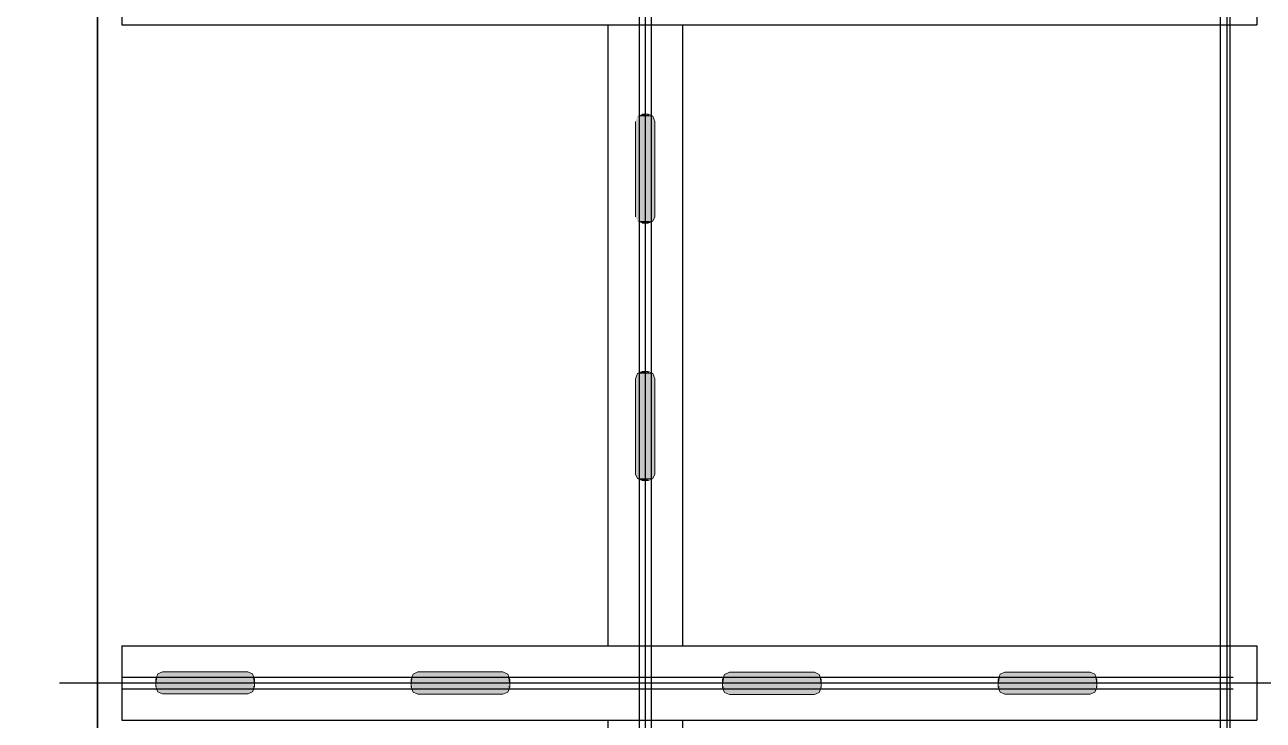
# Model space of a CAD drawing. Header units: inches. Extents: x 11 to 128, y 20 to 108.
# Drawn here: x 19.691 to 20.627, y 82.198 to 82.724 of the extents above; entities that cross this region are included whole.
import ezdxf

# ---------------------------------------------------------------- set-up
doc = ezdxf.new("R2010")
doc.units = ezdxf.units.IN
doc.header["$MEASUREMENT"] = 0
doc.layers.add('1', color=255, linetype='Continuous')
doc.layers.add('PDF2_Geometry', color=7, linetype='Continuous', true_color=0x231f20)
doc.layers.add('PDF2_Solid Fills', color=7, linetype='Continuous', true_color=0xffffff)

msp = doc.modelspace()

# ---------------------------------------------------------------- linework, layer by layer
at = {"linetype": 'ByBlock'}
for p, q in [((20.15502, 83.2773), (20.15502, 81.17355)), ((20.15502, 83.2773), (20.15502, 81.17355)), ((20.15952, 83.2773), (20.15952, 81.17355)), ((20.15952, 83.2773), (20.15952, 81.17355)), ((20.16402, 83.2773), (20.16402, 81.17355)), ((20.16402, 83.2773), (20.16402, 81.17355)), ((19.76403, 82.78005), (19.76403, 82.7238)), ((20.62184, 82.78005), (20.62184, 82.7238)), ((20.62184, 82.78005), (20.62184, 82.7238)), ((19.76403, 82.7238), (20.62184, 82.7238)), ((19.76403, 82.7238), (20.62184, 82.7238)), ((20.1314, 82.7238), (20.1314, 82.25468)), ((20.1314, 82.7238), (20.1314, 82.25468)), ((20.18765, 82.7238), (20.18765, 82.25468)), ((20.18765, 82.7238), (20.18765, 82.25468)), ((19.76403, 82.25468), (20.62184, 82.25468)), ((19.76403, 82.25468), (19.76403, 82.19843)), ((19.76403, 82.25468), (20.62184, 82.25468)), ((19.76403, 82.25468), (19.76403, 82.19843)), ((20.62184, 82.25468), (20.62184, 82.19843)), ((20.62184, 82.25468), (20.62184, 82.19843)), ((19.71695, 82.22655), (20.9927, 82.22655)), ((19.71695, 82.22655), (20.9927, 82.22655)), ((19.76403, 82.23105), (20.6039, 82.23105)), ((19.76403, 82.23105), (20.6039, 82.23105)), ((19.76403, 82.22205), (20.6039, 82.22205)), ((19.76403, 82.22205), (20.6039, 82.22205)), ((19.76403, 82.19843), (20.62184, 82.19843)), ((19.76403, 82.19843), (20.62184, 82.19843)), ((20.1314, 82.19843), (20.1314, 81.7293)), ((20.18765, 82.19843), (20.18765, 81.7293)), ((20.18765, 82.19843), (20.18765, 81.7293))]:
    msp.add_line(p, q, dxfattribs=at)
msp.add_open_spline([(18.80527, 84.67695), (20.02879, 84.15716), (22.00001, 83.28056), (26.13586, 81.6811), (29.86669, 80.9072), (34.92488, 80.9072), (38.64477, 80.92251), (41.12414, 80.90707)], degree=3, knots=[0, 0, 0, 0, 3.550687, 7.088547, 10.454406, 13.763203, 20.376363, 20.376363, 20.376363, 20.376363])
msp.add_open_spline([(18.80527, 84.67695), (20.02879, 84.15716), (22.00001, 83.28056), (26.13586, 81.6811), (29.86669, 80.9072), (34.92488, 80.9072), (38.64477, 80.92251), (41.12414, 80.90707)], degree=3, knots=[0, 0, 0, 0, 3.550687, 7.088547, 10.454406, 13.763203, 20.376363, 20.376363, 20.376363, 20.376363])
at = {"layer": '1', "linetype": 'ByBlock'}
for p, q in [((20.59428, 81.14265), (20.59428, 85.26552)), ((20.6017, 81.11182), (20.6017, 85.23469)), ((20.59428, 81.14265), (20.59429, 85.03748)), ((20.5994, 81.11975), (20.59941, 85.01458)), ((20.59428, 81.14265), (20.59428, 84.55741)), ((20.5994, 81.11975), (20.5994, 84.53451))]:
    msp.add_line(p, q, dxfattribs=at)
at = {"layer": '1', "linetype": 'ByBlock', "lineweight": 35}
msp.add_line((19.74555, 81.22761), (19.74555, 83.27511), dxfattribs=at)
at = {"layer": 'PDF2_Geometry', "linetype": 'ByBlock', "lineweight": 18}
for p, q in [((20.15735, 82.65634), (20.16169, 82.65634)), ((20.15735, 82.65634), (20.16169, 82.65634)), ((20.16169, 82.65634), (20.16531, 82.65474)), ((20.16169, 82.65634), (20.16531, 82.65474)), ((20.16531, 82.65474), (20.16675, 82.65074)), ((20.16531, 82.65474), (20.16675, 82.65073)), ((20.15229, 82.57869), (20.15229, 82.65074)), ((20.15229, 82.57869), (20.15229, 82.65073)), ((20.16675, 82.65074), (20.16675, 82.57869)), ((20.16675, 82.65073), (20.16675, 82.57869)), ((20.16169, 82.57389), (20.15735, 82.57389)), ((20.15735, 82.57389), (20.16169, 82.57389)), ((20.16169, 82.57389), (20.15735, 82.57389)), ((20.15735, 82.57389), (20.16169, 82.57389)), ((20.16531, 82.57549), (20.16169, 82.57389)), ((20.16169, 82.57389), (20.16531, 82.57549)), ((20.16531, 82.57549), (20.16169, 82.57389)), ((20.16169, 82.57389), (20.16531, 82.57549)), ((20.16675, 82.57869), (20.16531, 82.57549)), ((20.16531, 82.57549), (20.16675, 82.57869)), ((20.16675, 82.57869), (20.16531, 82.57549)), ((20.16531, 82.57549), (20.16675, 82.57869)), ((20.15229, 82.45633), (20.15374, 82.46033)), ((20.15229, 82.45633), (20.15374, 82.46033)), ((20.15374, 82.46033), (20.15735, 82.46193)), ((20.15374, 82.46033), (20.15735, 82.46193)), ((20.15735, 82.46193), (20.16169, 82.46193)), ((20.15735, 82.46193), (20.16169, 82.46193)), ((20.16169, 82.46193), (20.16531, 82.46033)), ((20.16169, 82.46193), (20.16531, 82.46033)), ((20.16531, 82.46033), (20.16675, 82.45633)), ((20.16531, 82.46033), (20.16675, 82.45633)), ((20.15229, 82.38428), (20.15229, 82.45633)), ((20.15229, 82.38428), (20.15229, 82.45633)), ((20.16675, 82.45633), (20.16675, 82.38428)), ((20.16675, 82.45633), (20.16675, 82.38428)), ((20.15229, 82.38428), (20.15374, 82.38108)), ((20.15374, 82.38108), (20.15229, 82.38428)), ((20.15229, 82.38428), (20.15374, 82.38108)), ((20.15374, 82.38108), (20.15229, 82.38428)), ((20.16675, 82.38428), (20.16531, 82.38108)), ((20.16531, 82.38108), (20.16675, 82.38428)), ((20.16675, 82.38428), (20.16531, 82.38108)), ((20.16531, 82.38108), (20.16675, 82.38428)), ((20.15374, 82.38108), (20.15735, 82.37948)), ((20.15735, 82.37948), (20.15374, 82.38108)), ((20.15374, 82.38108), (20.15735, 82.37948)), ((20.15735, 82.37948), (20.15374, 82.38108)), ((20.16169, 82.37948), (20.15735, 82.37948)), ((20.15735, 82.37948), (20.16169, 82.37948)), ((20.16169, 82.37948), (20.15735, 82.37948)), ((20.15735, 82.37948), (20.16169, 82.37948)), ((20.16531, 82.38108), (20.16169, 82.37948)), ((20.16169, 82.37948), (20.16531, 82.38108)), ((20.16531, 82.38108), (20.16169, 82.37948)), ((20.16169, 82.37948), (20.16531, 82.38108)), ((19.79116, 82.2335), (19.78971, 82.22949)), ((19.79116, 82.2335), (19.78971, 82.22949)), ((19.79477, 82.2351), (19.79116, 82.2335)), ((19.79477, 82.2351), (19.79116, 82.2335)), ((19.85914, 82.2351), (19.79477, 82.2351)), ((19.85914, 82.2351), (19.79477, 82.2351)), ((19.86275, 82.2335), (19.85914, 82.2351)), ((19.86275, 82.2335), (19.85914, 82.2351)), ((19.8642, 82.22949), (19.86275, 82.2335)), ((19.8642, 82.22949), (19.86275, 82.2335)), ((19.98409, 82.23331), (19.98264, 82.22931)), ((19.98409, 82.23331), (19.98264, 82.22931)), ((19.98771, 82.23491), (19.98409, 82.23331)), ((19.98771, 82.23491), (19.98409, 82.23331)), ((20.05207, 82.23491), (19.98771, 82.23491)), ((20.05207, 82.23491), (19.98771, 82.23491)), ((20.05569, 82.23331), (20.05207, 82.23491)), ((20.05569, 82.23331), (20.05207, 82.23491)), ((20.05713, 82.22931), (20.05569, 82.23331)), ((20.05713, 82.22931), (20.05569, 82.23331)), ((20.21955, 82.23307), (20.21811, 82.22907)), ((20.21955, 82.23307), (20.21811, 82.22907)), ((20.22317, 82.23467), (20.21955, 82.23307)), ((20.22317, 82.23467), (20.21955, 82.23307)), ((20.28753, 82.23467), (20.22317, 82.23467)), ((20.28753, 82.23467), (20.22317, 82.23467)), ((20.29115, 82.23307), (20.28753, 82.23467)), ((20.29115, 82.23307), (20.28753, 82.23467)), ((20.2926, 82.22907), (20.29115, 82.23307)), ((20.2926, 82.22907), (20.29115, 82.23307)), ((20.42789, 82.23325), (20.42644, 82.22925)), ((20.42789, 82.23325), (20.42644, 82.22925)), ((20.4315, 82.23485), (20.42789, 82.23325)), ((20.4315, 82.23485), (20.42789, 82.23325)), ((20.49587, 82.23485), (20.4315, 82.23485)), ((20.49587, 82.23485), (20.4315, 82.23485)), ((20.49948, 82.23325), (20.49587, 82.23485)), ((20.49948, 82.23325), (20.49587, 82.23485)), ((20.50093, 82.22925), (20.49948, 82.23325)), ((20.50093, 82.22925), (20.49948, 82.23325)), ((19.78971, 82.22949), (19.78971, 82.22389)), ((19.78971, 82.22949), (19.78971, 82.22389)), ((19.78971, 82.22389), (19.79116, 82.21989)), ((19.78971, 82.22389), (19.79116, 82.21989)), ((19.86275, 82.21989), (19.8642, 82.22389)), ((19.86275, 82.21989), (19.8642, 82.22389)), ((19.8642, 82.22389), (19.8642, 82.22949)), ((19.8642, 82.22389), (19.8642, 82.22949)), ((19.98264, 82.22931), (19.98264, 82.2237)), ((19.98264, 82.22931), (19.98264, 82.2237)), ((19.98264, 82.2237), (19.98409, 82.2197)), ((19.98264, 82.2237), (19.98409, 82.2197)), ((20.05569, 82.2197), (20.05713, 82.2237)), ((20.05569, 82.2197), (20.05713, 82.2237)), ((20.05713, 82.2237), (20.05713, 82.22931)), ((20.05713, 82.2237), (20.05713, 82.22931)), ((20.21811, 82.22907), (20.21811, 82.22347)), ((20.21811, 82.22907), (20.21811, 82.22347)), ((20.2926, 82.22347), (20.2926, 82.22907)), ((20.2926, 82.22347), (20.2926, 82.22907)), ((20.42644, 82.22925), (20.42644, 82.22365)), ((20.42644, 82.22925), (20.42644, 82.22365)), ((20.42644, 82.22365), (20.42789, 82.21964)), ((20.42644, 82.22365), (20.42789, 82.21964)), ((20.49948, 82.21964), (20.50093, 82.22365)), ((20.49948, 82.21964), (20.50093, 82.22365)), ((20.50093, 82.22365), (20.50093, 82.22925)), ((20.50093, 82.22365), (20.50093, 82.22925)), ((19.79116, 82.21989), (19.79477, 82.21829)), ((19.79116, 82.21989), (19.79477, 82.21829)), ((19.79477, 82.21829), (19.85914, 82.21829)), ((19.79477, 82.21829), (19.85914, 82.21829)), ((19.85914, 82.21829), (19.86275, 82.21989)), ((19.85914, 82.21829), (19.86275, 82.21989)), ((19.98409, 82.2197), (19.98771, 82.2181)), ((19.98409, 82.2197), (19.98771, 82.2181)), ((19.98771, 82.2181), (20.05207, 82.2181)), ((19.98771, 82.2181), (20.05207, 82.2181)), ((20.05207, 82.2181), (20.05569, 82.2197)), ((20.05207, 82.2181), (20.05569, 82.2197)), ((20.21811, 82.22347), (20.21955, 82.21946)), ((20.21811, 82.22347), (20.21955, 82.21946)), ((20.21955, 82.21946), (20.22317, 82.21786)), ((20.21955, 82.21946), (20.22317, 82.21786)), ((20.22317, 82.21786), (20.28753, 82.21786)), ((20.22317, 82.21786), (20.28753, 82.21786)), ((20.28753, 82.21786), (20.29115, 82.21946)), ((20.28753, 82.21786), (20.29115, 82.21946)), ((20.29115, 82.21946), (20.2926, 82.22347)), ((20.29115, 82.21946), (20.2926, 82.22347)), ((20.42789, 82.21964), (20.4315, 82.21804)), ((20.42789, 82.21964), (20.4315, 82.21804)), ((20.4315, 82.21804), (20.49587, 82.21804)), ((20.4315, 82.21804), (20.49587, 82.21804)), ((20.49587, 82.21804), (20.49948, 82.21964)), ((20.49587, 82.21804), (20.49948, 82.21964))]:
    msp.add_line(p, q, dxfattribs=at)
at = {"layer": 'PDF2_Geometry', "linetype": 'ByBlock', "lineweight": 9}
for p, q in [((19.79043, 82.22149), (19.79116, 82.21989)), ((19.79116, 82.21989), (19.79043, 82.22149)), ((19.79043, 82.22149), (19.79043, 82.22149)), ((19.79043, 82.22149), (19.79116, 82.21989)), ((19.79116, 82.21989), (19.79043, 82.22149)), ((19.79043, 82.22149), (19.79043, 82.22149)), ((19.86348, 82.22149), (19.86275, 82.21989)), ((19.86275, 82.21989), (19.86348, 82.22149)), ((19.86348, 82.22149), (19.86275, 82.21989)), ((19.86275, 82.21989), (19.86348, 82.22149)), ((19.86348, 82.22149), (19.86348, 82.22149)), ((19.86348, 82.22149), (19.86348, 82.22149)), ((19.98337, 82.2213), (19.98409, 82.2197)), ((19.98409, 82.2197), (19.98337, 82.2213)), ((19.98337, 82.2213), (19.98337, 82.2213)), ((19.98337, 82.2213), (19.98409, 82.2197)), ((19.98409, 82.2197), (19.98337, 82.2213)), ((19.98337, 82.2213), (19.98337, 82.2213)), ((20.05641, 82.2213), (20.05569, 82.2197)), ((20.05569, 82.2197), (20.05641, 82.2213)), ((20.05641, 82.2213), (20.05569, 82.2197)), ((20.05569, 82.2197), (20.05641, 82.2213)), ((20.05641, 82.2213), (20.05641, 82.2213)), ((20.05641, 82.2213), (20.05641, 82.2213)), ((20.21883, 82.22106), (20.21955, 82.21946)), ((20.21955, 82.21946), (20.21883, 82.22106)), ((20.21883, 82.22106), (20.21883, 82.22106)), ((20.21883, 82.22106), (20.21955, 82.21946)), ((20.21955, 82.21946), (20.21883, 82.22106)), ((20.21883, 82.22106), (20.21883, 82.22106)), ((20.29187, 82.22106), (20.29115, 82.21946)), ((20.29115, 82.21946), (20.29187, 82.22106)), ((20.29187, 82.22106), (20.29115, 82.21946)), ((20.29115, 82.21946), (20.29187, 82.22106)), ((20.29187, 82.22106), (20.29187, 82.22106)), ((20.29187, 82.22106), (20.29187, 82.22106)), ((20.42716, 82.22124), (20.42789, 82.21964)), ((20.42789, 82.21964), (20.42716, 82.22124)), ((20.42716, 82.22124), (20.42716, 82.22124)), ((20.42716, 82.22124), (20.42789, 82.21964)), ((20.42789, 82.21964), (20.42716, 82.22124)), ((20.42716, 82.22124), (20.42716, 82.22124)), ((20.50021, 82.22124), (20.49948, 82.21964)), ((20.49948, 82.21964), (20.50021, 82.22124)), ((20.50021, 82.22124), (20.49948, 82.21964)), ((20.49948, 82.21964), (20.50021, 82.22124)), ((20.50021, 82.22124), (20.50021, 82.22124)), ((20.50021, 82.22124), (20.50021, 82.22124))]:
    msp.add_line(p, q, dxfattribs=at)
at = {"layer": 'PDF2_Solid Fills', "linetype": 'ByBlock', "transparency": 33554559}
for points in [[(20.15229, 82.65074), (20.15374, 82.65474), (20.16675, 82.65074)], [(20.15229, 82.65073), (20.15374, 82.65474), (20.16675, 82.65073)], [(20.15374, 82.65474), (20.15735, 82.65634), (20.16169, 82.65634)], [(20.16531, 82.65474), (20.15374, 82.65474), (20.15735, 82.65634)], [(20.15374, 82.65474), (20.15735, 82.65634), (20.16169, 82.65634)], [(20.16531, 82.65474), (20.15374, 82.65474), (20.15735, 82.65634)], [(20.15374, 82.65474), (20.16675, 82.65074), (20.16531, 82.65474)], [(20.15374, 82.65474), (20.16675, 82.65073), (20.16531, 82.65474)], [(20.16531, 82.65474), (20.16531, 82.65474), (20.15735, 82.65634)], [(20.16531, 82.65474), (20.16531, 82.65474), (20.15735, 82.65634)], [(20.16097, 82.65554), (20.16242, 82.65474), (20.15952, 82.65554)], [(20.16097, 82.65554), (20.16242, 82.65474), (20.15952, 82.65554)], [(20.16314, 82.65554), (20.16169, 82.65634), (20.16097, 82.65554)], [(20.16314, 82.65554), (20.16169, 82.65634), (20.16097, 82.65554)], [(20.16242, 82.65554), (20.16097, 82.65554), (20.16242, 82.65474)], [(20.16242, 82.65554), (20.16097, 82.65554), (20.16242, 82.65474)], [(20.16242, 82.65554), (20.16097, 82.65554), (20.16242, 82.65474)], [(20.16242, 82.65554), (20.16097, 82.65554), (20.16242, 82.65474)], [(20.16169, 82.65634), (20.16531, 82.65474), (20.16531, 82.65474)], [(20.16169, 82.65634), (20.16531, 82.65474), (20.16531, 82.65474)], [(20.16314, 82.65554), (20.16531, 82.65474), (20.16386, 82.65554)], [(20.16314, 82.65554), (20.16531, 82.65474), (20.16386, 82.65554)], [(20.15229, 82.57869), (20.15229, 82.65074), (20.16675, 82.57869)], [(20.15229, 82.65074), (20.16675, 82.57869), (20.16675, 82.65074)], [(20.15229, 82.57869), (20.15229, 82.65073), (20.16675, 82.57869)], [(20.15229, 82.65073), (20.16675, 82.57869), (20.16675, 82.65073)], [(20.15229, 82.57869), (20.15374, 82.57549), (20.16675, 82.57869)], [(20.15229, 82.57869), (20.15374, 82.57549), (20.16675, 82.57869)], [(20.15374, 82.57549), (20.16675, 82.57869), (20.16531, 82.57549)], [(20.15374, 82.57549), (20.16675, 82.57869), (20.16531, 82.57549)], [(20.15374, 82.57549), (20.15735, 82.57389), (20.16169, 82.57389)], [(20.16531, 82.57549), (20.15374, 82.57549), (20.15735, 82.57389)], [(20.15374, 82.57549), (20.15735, 82.57389), (20.16169, 82.57389)], [(20.16531, 82.57549), (20.15374, 82.57549), (20.15735, 82.57389)], [(20.16531, 82.57549), (20.16531, 82.57549), (20.15735, 82.57389)], [(20.16531, 82.57549), (20.16531, 82.57549), (20.15735, 82.57389)], [(20.16242, 82.57469), (20.15952, 82.57389), (20.16097, 82.57469)], [(20.16242, 82.57469), (20.15952, 82.57389), (20.16097, 82.57469)], [(20.16314, 82.57469), (20.16169, 82.57389), (20.16097, 82.57469)], [(20.16314, 82.57469), (20.16169, 82.57389), (20.16097, 82.57469)], [(20.16169, 82.57389), (20.16531, 82.57549), (20.16531, 82.57549)], [(20.16169, 82.57389), (20.16531, 82.57549), (20.16531, 82.57549)], [(20.16314, 82.57469), (20.16531, 82.57549), (20.16386, 82.57469)], [(20.16314, 82.57469), (20.16531, 82.57549), (20.16386, 82.57469)], [(20.15229, 82.45633), (20.15374, 82.46033), (20.16675, 82.45633)], [(20.15229, 82.45633), (20.15374, 82.46033), (20.16675, 82.45633)], [(20.15374, 82.46033), (20.15735, 82.46193), (20.16169, 82.46193)], [(20.16531, 82.46033), (20.15374, 82.46033), (20.15735, 82.46193)], [(20.15374, 82.46033), (20.15735, 82.46193), (20.15735, 82.46193)], [(20.15374, 82.46033), (20.15735, 82.46193), (20.16169, 82.46193)], [(20.16531, 82.46033), (20.15374, 82.46033), (20.15735, 82.46193)], [(20.15374, 82.46033), (20.15735, 82.46193), (20.15735, 82.46193)], [(20.15374, 82.46033), (20.16675, 82.45633), (20.16531, 82.46033)], [(20.15374, 82.46033), (20.16675, 82.45633), (20.16531, 82.46033)], [(20.16531, 82.46033), (20.16531, 82.46033), (20.15735, 82.46193)], [(20.16531, 82.46033), (20.16531, 82.46033), (20.15735, 82.46193)], [(20.16097, 82.46113), (20.16242, 82.46033), (20.15952, 82.46113)], [(20.16097, 82.46113), (20.16242, 82.46033), (20.15952, 82.46113)], [(20.16314, 82.46113), (20.16169, 82.46193), (20.16097, 82.46113)], [(20.16314, 82.46113), (20.16169, 82.46193), (20.16097, 82.46113)], [(20.16242, 82.46113), (20.16097, 82.46113), (20.16242, 82.46033)], [(20.16242, 82.46113), (20.16097, 82.46113), (20.16242, 82.46033)], [(20.16242, 82.46113), (20.16097, 82.46113), (20.16242, 82.46033)], [(20.16242, 82.46113), (20.16097, 82.46113), (20.16242, 82.46033)], [(20.16169, 82.46193), (20.16531, 82.46033), (20.16531, 82.46033)], [(20.16169, 82.46193), (20.16531, 82.46033), (20.16531, 82.46033)], [(20.16314, 82.46113), (20.16531, 82.46033), (20.16386, 82.46113)], [(20.16314, 82.46113), (20.16531, 82.46033), (20.16386, 82.46113)], [(20.15229, 82.38428), (20.15229, 82.45633), (20.16675, 82.38428)], [(20.15229, 82.45633), (20.16675, 82.38428), (20.16675, 82.45633)], [(20.15229, 82.38428), (20.15229, 82.45633), (20.16675, 82.38428)], [(20.15229, 82.45633), (20.16675, 82.38428), (20.16675, 82.45633)], [(20.15229, 82.38428), (20.15374, 82.38108), (20.16675, 82.38428)], [(20.15229, 82.38428), (20.15374, 82.38108), (20.16675, 82.38428)], [(20.15374, 82.38108), (20.16675, 82.38428), (20.16531, 82.38108)], [(20.15374, 82.38108), (20.16675, 82.38428), (20.16531, 82.38108)], [(20.15374, 82.38108), (20.15735, 82.37948), (20.16169, 82.37948)], [(20.16531, 82.38108), (20.15374, 82.38108), (20.15735, 82.37948)], [(20.15374, 82.38108), (20.15735, 82.37948), (20.15735, 82.37948)], [(20.15374, 82.38108), (20.15735, 82.37948), (20.16169, 82.37948)], [(20.16531, 82.38108), (20.15374, 82.38108), (20.15735, 82.37948)], [(20.15374, 82.38108), (20.15735, 82.37948), (20.15735, 82.37948)], [(20.16531, 82.38108), (20.16531, 82.38108), (20.15735, 82.37948)], [(20.16531, 82.38108), (20.16531, 82.38108), (20.15735, 82.37948)], [(20.16242, 82.38028), (20.15952, 82.37948), (20.16097, 82.38028)], [(20.16242, 82.38028), (20.15952, 82.37948), (20.16097, 82.38028)], [(20.16314, 82.38028), (20.16169, 82.37948), (20.16097, 82.38028)], [(20.16314, 82.38028), (20.16169, 82.37948), (20.16097, 82.38028)], [(20.16169, 82.37948), (20.16531, 82.38108), (20.16531, 82.38108)], [(20.16169, 82.37948), (20.16531, 82.38108), (20.16531, 82.38108)], [(20.16314, 82.38028), (20.16531, 82.38108), (20.16386, 82.38028)], [(20.16314, 82.38028), (20.16531, 82.38108), (20.16386, 82.38028)], [(19.79116, 82.21989), (19.79116, 82.2335), (19.78971, 82.22949)], [(19.79116, 82.2335), (19.78971, 82.22949), (19.78971, 82.22949)], [(19.79116, 82.2335), (19.78971, 82.22949), (19.78971, 82.22389)], [(19.79116, 82.21989), (19.79116, 82.2335), (19.78971, 82.22949)], [(19.79116, 82.2335), (19.78971, 82.22949), (19.78971, 82.22949)], [(19.79116, 82.2335), (19.78971, 82.22949), (19.78971, 82.22389)], [(19.79477, 82.2351), (19.79116, 82.2335), (19.79477, 82.21829)], [(19.79477, 82.2351), (19.79116, 82.2335), (19.79477, 82.21829)], [(19.79116, 82.2335), (19.79477, 82.21829), (19.79116, 82.21989)], [(19.79116, 82.2335), (19.79477, 82.21829), (19.79116, 82.21989)], [(19.79477, 82.2351), (19.85914, 82.2351), (19.79477, 82.21829)], [(19.85914, 82.2351), (19.79477, 82.21829), (19.85914, 82.21829)], [(19.79477, 82.2351), (19.85914, 82.2351), (19.79477, 82.21829)], [(19.85914, 82.2351), (19.79477, 82.21829), (19.85914, 82.21829)], [(19.85914, 82.2351), (19.86275, 82.2335), (19.85914, 82.21829)], [(19.85914, 82.2351), (19.86275, 82.2335), (19.85914, 82.21829)], [(19.86275, 82.2335), (19.85914, 82.21829), (19.86275, 82.21989)], [(19.86275, 82.2335), (19.85914, 82.21829), (19.86275, 82.21989)], [(19.86275, 82.21989), (19.86275, 82.2335), (19.8642, 82.22949)], [(19.86275, 82.2335), (19.8642, 82.22949), (19.8642, 82.22949)], [(19.86275, 82.2335), (19.8642, 82.22949), (19.8642, 82.22389)], [(19.86275, 82.21989), (19.86275, 82.2335), (19.8642, 82.22949)], [(19.86275, 82.2335), (19.8642, 82.22949), (19.8642, 82.22949)], [(19.86275, 82.2335), (19.8642, 82.22949), (19.8642, 82.22389)], [(19.98409, 82.2197), (19.98409, 82.23331), (19.98264, 82.22931)], [(19.98409, 82.23331), (19.98264, 82.22931), (19.98264, 82.22931)], [(19.98409, 82.23331), (19.98264, 82.22931), (19.98264, 82.2237)], [(19.98409, 82.2197), (19.98409, 82.23331), (19.98264, 82.22931)], [(19.98409, 82.23331), (19.98264, 82.22931), (19.98264, 82.22931)], [(19.98409, 82.23331), (19.98264, 82.22931), (19.98264, 82.2237)], [(19.98771, 82.23491), (19.98409, 82.23331), (19.98771, 82.2181)], [(19.98771, 82.23491), (19.98409, 82.23331), (19.98771, 82.2181)], [(19.98409, 82.23331), (19.98771, 82.2181), (19.98409, 82.2197)], [(19.98409, 82.23331), (19.98771, 82.2181), (19.98409, 82.2197)], [(19.98771, 82.23491), (20.05207, 82.23491), (19.98771, 82.2181)], [(20.05207, 82.23491), (19.98771, 82.2181), (20.05207, 82.2181)], [(19.98771, 82.23491), (20.05207, 82.23491), (19.98771, 82.2181)], [(20.05207, 82.23491), (19.98771, 82.2181), (20.05207, 82.2181)], [(20.05207, 82.23491), (20.05569, 82.23331), (20.05207, 82.2181)], [(20.05207, 82.23491), (20.05569, 82.23331), (20.05207, 82.2181)], [(20.05569, 82.23331), (20.05207, 82.2181), (20.05569, 82.2197)], [(20.05569, 82.23331), (20.05207, 82.2181), (20.05569, 82.2197)], [(20.05569, 82.2197), (20.05569, 82.23331), (20.05713, 82.22931)], [(20.05569, 82.23331), (20.05713, 82.22931), (20.05713, 82.22931)], [(20.05569, 82.23331), (20.05713, 82.22931), (20.05713, 82.2237)], [(20.05569, 82.2197), (20.05569, 82.23331), (20.05713, 82.22931)], [(20.05569, 82.23331), (20.05713, 82.22931), (20.05713, 82.22931)], [(20.05569, 82.23331), (20.05713, 82.22931), (20.05713, 82.2237)], [(20.21955, 82.21946), (20.21955, 82.23307), (20.21811, 82.22907)], [(20.21955, 82.23307), (20.21811, 82.22907), (20.21811, 82.22907)], [(20.21955, 82.23307), (20.21811, 82.22907), (20.21811, 82.22347)], [(20.21955, 82.21946), (20.21955, 82.23307), (20.21811, 82.22907)], [(20.21955, 82.23307), (20.21811, 82.22907), (20.21811, 82.22907)], [(20.21955, 82.23307), (20.21811, 82.22907), (20.21811, 82.22347)], [(20.22317, 82.23467), (20.21955, 82.23307), (20.22317, 82.21786)], [(20.22317, 82.23467), (20.21955, 82.23307), (20.22317, 82.21786)], [(20.21955, 82.23307), (20.22317, 82.21786), (20.21955, 82.21946)], [(20.21955, 82.23307), (20.22317, 82.21786), (20.21955, 82.21946)], [(20.22317, 82.23467), (20.28753, 82.23467), (20.22317, 82.21786)], [(20.28753, 82.23467), (20.22317, 82.21786), (20.28753, 82.21786)], [(20.22317, 82.23467), (20.28753, 82.23467), (20.22317, 82.21786)], [(20.28753, 82.23467), (20.22317, 82.21786), (20.28753, 82.21786)], [(20.28753, 82.23467), (20.29115, 82.23307), (20.28753, 82.21786)], [(20.28753, 82.23467), (20.29115, 82.23307), (20.28753, 82.21786)], [(20.29115, 82.23307), (20.28753, 82.21786), (20.29115, 82.21946)], [(20.29115, 82.23307), (20.28753, 82.21786), (20.29115, 82.21946)], [(20.29115, 82.21946), (20.29115, 82.23307), (20.2926, 82.22907)], [(20.29115, 82.23307), (20.2926, 82.22907), (20.2926, 82.22907)], [(20.29115, 82.23307), (20.2926, 82.22907), (20.2926, 82.22347)], [(20.29115, 82.21946), (20.29115, 82.23307), (20.2926, 82.22907)], [(20.29115, 82.23307), (20.2926, 82.22907), (20.2926, 82.22907)], [(20.29115, 82.23307), (20.2926, 82.22907), (20.2926, 82.22347)], [(20.42789, 82.21964), (20.42789, 82.23325), (20.42644, 82.22925)], [(20.42789, 82.23325), (20.42644, 82.22925), (20.42644, 82.22925)], [(20.42789, 82.23325), (20.42644, 82.22925), (20.42644, 82.22365)], [(20.42789, 82.21964), (20.42789, 82.23325), (20.42644, 82.22925)], [(20.42789, 82.23325), (20.42644, 82.22925), (20.42644, 82.22925)], [(20.42789, 82.23325), (20.42644, 82.22925), (20.42644, 82.22365)], [(20.4315, 82.23485), (20.42789, 82.23325), (20.4315, 82.21804)], [(20.4315, 82.23485), (20.42789, 82.23325), (20.4315, 82.21804)], [(20.42789, 82.23325), (20.4315, 82.21804), (20.42789, 82.21964)], [(20.42789, 82.23325), (20.4315, 82.21804), (20.42789, 82.21964)], [(20.4315, 82.23485), (20.49587, 82.23485), (20.4315, 82.21804)], [(20.49587, 82.23485), (20.4315, 82.21804), (20.49587, 82.21804)], [(20.4315, 82.23485), (20.49587, 82.23485), (20.4315, 82.21804)], [(20.49587, 82.23485), (20.4315, 82.21804), (20.49587, 82.21804)], [(20.49587, 82.23485), (20.49948, 82.23325), (20.49587, 82.21804)], [(20.49587, 82.23485), (20.49948, 82.23325), (20.49587, 82.21804)], [(20.49948, 82.23325), (20.49587, 82.21804), (20.49948, 82.21964)], [(20.49948, 82.23325), (20.49587, 82.21804), (20.49948, 82.21964)], [(20.49948, 82.21964), (20.49948, 82.23325), (20.50093, 82.22925)], [(20.49948, 82.23325), (20.50093, 82.22925), (20.50093, 82.22925)], [(20.49948, 82.23325), (20.50093, 82.22925), (20.50093, 82.22365)], [(20.49948, 82.21964), (20.49948, 82.23325), (20.50093, 82.22925)], [(20.49948, 82.23325), (20.50093, 82.22925), (20.50093, 82.22925)], [(20.49948, 82.23325), (20.50093, 82.22925), (20.50093, 82.22365)], [(19.79116, 82.21989), (19.79116, 82.21989), (19.78971, 82.22949)], [(19.79116, 82.21989), (19.79116, 82.21989), (19.78971, 82.22949)], [(19.79043, 82.22149), (19.78971, 82.22389), (19.79043, 82.22469)], [(19.79043, 82.22149), (19.78971, 82.22389), (19.79043, 82.22469)], [(19.78971, 82.22389), (19.79116, 82.21989), (19.79116, 82.21989)], [(19.78971, 82.22389), (19.79116, 82.21989), (19.79116, 82.21989)], [(19.86275, 82.21989), (19.86275, 82.21989), (19.8642, 82.22949)], [(19.86275, 82.21989), (19.86275, 82.21989), (19.8642, 82.22949)], [(19.8642, 82.22389), (19.86275, 82.21989), (19.86275, 82.21989)], [(19.8642, 82.22389), (19.86275, 82.21989), (19.86275, 82.21989)], [(19.86348, 82.22149), (19.8642, 82.22389), (19.86348, 82.22469)], [(19.86348, 82.22149), (19.8642, 82.22389), (19.86348, 82.22469)], [(19.98409, 82.2197), (19.98409, 82.2197), (19.98264, 82.22931)], [(19.98409, 82.2197), (19.98409, 82.2197), (19.98264, 82.22931)], [(19.98337, 82.2213), (19.98264, 82.2237), (19.98337, 82.22451)], [(19.98337, 82.2213), (19.98264, 82.2237), (19.98337, 82.2245)], [(19.98264, 82.2237), (19.98409, 82.2197), (19.98409, 82.2197)], [(19.98264, 82.2237), (19.98409, 82.2197), (19.98409, 82.2197)], [(20.05569, 82.2197), (20.05569, 82.2197), (20.05713, 82.22931)], [(20.05569, 82.2197), (20.05569, 82.2197), (20.05713, 82.22931)], [(20.05713, 82.2237), (20.05569, 82.2197), (20.05569, 82.2197)], [(20.05713, 82.2237), (20.05569, 82.2197), (20.05569, 82.2197)], [(20.05641, 82.2213), (20.05713, 82.2237), (20.05641, 82.22451)], [(20.05641, 82.2213), (20.05713, 82.2237), (20.05641, 82.2245)], [(20.21955, 82.21946), (20.21955, 82.21946), (20.21811, 82.22907)], [(20.21955, 82.21946), (20.21955, 82.21946), (20.21811, 82.22907)], [(20.21883, 82.22106), (20.21811, 82.22347), (20.21883, 82.22427)], [(20.21883, 82.22106), (20.21811, 82.22347), (20.21883, 82.22427)], [(20.29115, 82.21946), (20.29115, 82.21946), (20.2926, 82.22907)], [(20.29115, 82.21946), (20.29115, 82.21946), (20.2926, 82.22907)], [(20.29187, 82.22106), (20.2926, 82.22347), (20.29187, 82.22427)], [(20.29187, 82.22106), (20.2926, 82.22347), (20.29187, 82.22427)], [(20.42789, 82.21964), (20.42789, 82.21964), (20.42644, 82.22925)], [(20.42789, 82.21964), (20.42789, 82.21964), (20.42644, 82.22925)], [(20.42716, 82.22124), (20.42644, 82.22365), (20.42716, 82.22445)], [(20.42716, 82.22124), (20.42644, 82.22365), (20.42716, 82.22445)], [(20.42644, 82.22365), (20.42789, 82.21964), (20.42789, 82.21964)], [(20.42644, 82.22365), (20.42789, 82.21964), (20.42789, 82.21964)], [(20.49948, 82.21964), (20.49948, 82.21964), (20.50093, 82.22925)], [(20.49948, 82.21964), (20.49948, 82.21964), (20.50093, 82.22925)], [(20.50093, 82.22365), (20.49948, 82.21964), (20.49948, 82.21964)], [(20.50093, 82.22365), (20.49948, 82.21964), (20.49948, 82.21964)], [(20.50021, 82.22124), (20.50093, 82.22365), (20.50021, 82.22445)], [(20.50021, 82.22124), (20.50093, 82.22365), (20.50021, 82.22445)], [(20.21811, 82.22347), (20.21955, 82.21946), (20.21955, 82.21946)], [(20.21811, 82.22347), (20.21955, 82.21946), (20.21955, 82.21946)], [(20.2926, 82.22347), (20.29115, 82.21946), (20.29115, 82.21946)], [(20.2926, 82.22347), (20.29115, 82.21946), (20.29115, 82.21946)]]:
    msp.add_solid(points, dxfattribs=at)

doc.saveas('drawing.dxf')
